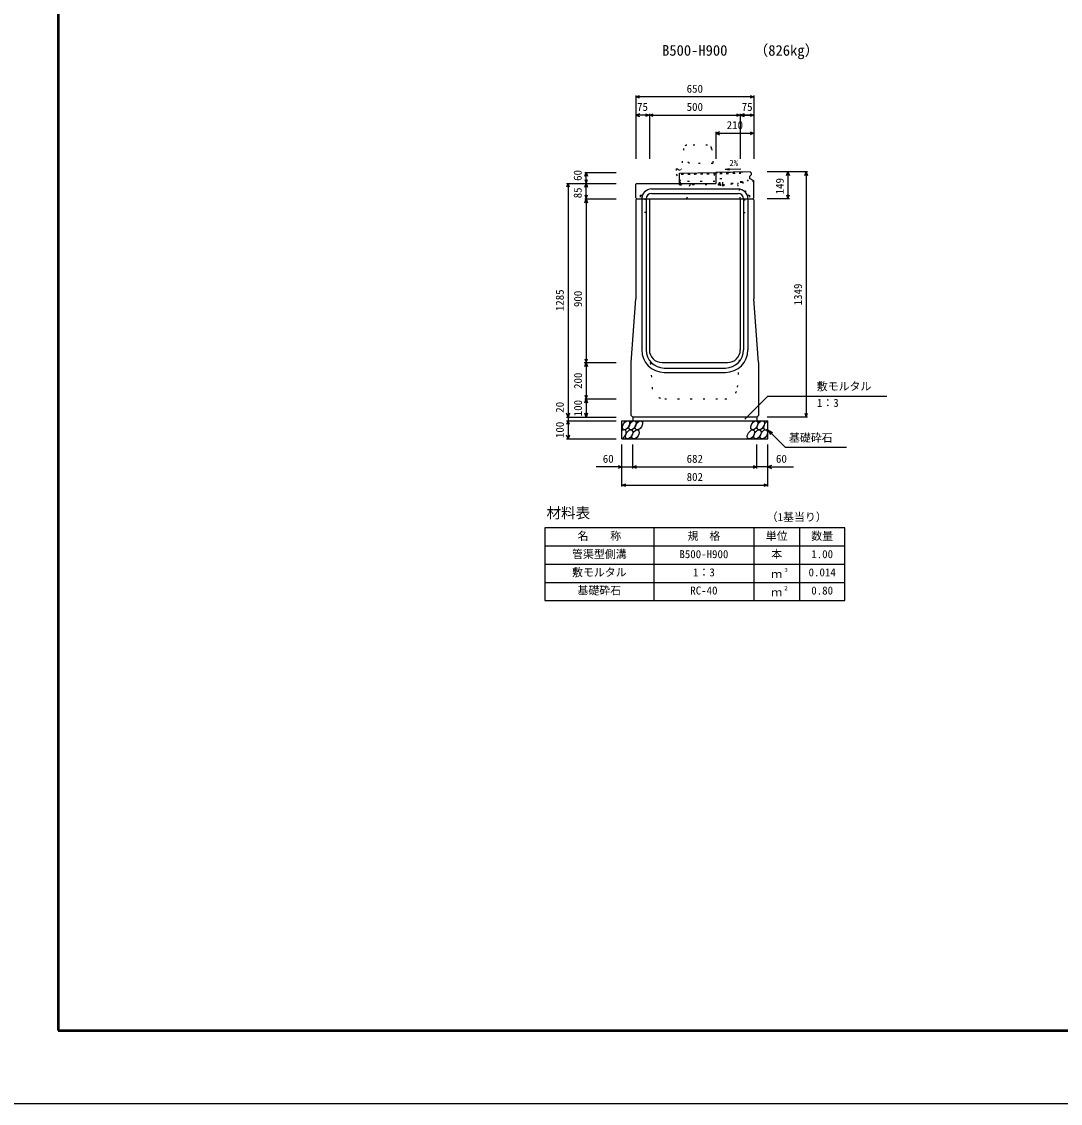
# Model space of a CAD drawing. Units: millimetres, scale not verified. Extents: x -12600 to 12600, y -5940 to 5940.
# Drawn here: x -4000 to 1709, y -5940 to 5 of the extents above; entities that cross this region are included whole.
import ezdxf
from ezdxf.enums import TextEntityAlignment as Align

# ---------------------------------------------------------------- set-up
doc = ezdxf.new("R2010")
doc.units = ezdxf.units.MM
doc.header["$LTSCALE"] = 40
doc.linetypes.add('DOTTED', pattern=[1.75, 0.25, -1.5])
for name, color, linetype, lineweight in [('0-0_DIM', 7, 'Continuous', 25), ('0-1_Defpoints', 5, 'Continuous', 25), ('0-2_HATCH', 6, 'DOTTED', 25), ('0-3_HYO', 3, 'Continuous', 25), ('0-4_HYO2', 4, 'Continuous', 25), ('0-5_OUTLINE', 3, 'Continuous', 25), ('0-6_OUTLINE2', 4, 'DOTTED', 25), ('0-7_TXT', 7, 'Continuous', 25), ('0-8_WAKU', 3, 'Continuous', 25)]:
    doc.layers.add(name, color=color, linetype=linetype, lineweight=lineweight)
doc.styles.add('ＭＳ ゴシック', font='')
doc.styles.get('ＭＳ ゴシック').set_extended_font_data('MS Gothic')

msp = doc.modelspace()

# ---------------------------------------------------------------- linework, layer by layer
at = {"layer": '0-0_DIM'}
for p, q in [((-625, -401.04), (-625, -748.54)), ((25, -408.54), (-625, -408.54)), ((25, -401.04), (25, -748.54)), ((-550, -508.54), (-625, -508.54)), ((-550, -501.04), (-550, -748.54)), ((-550, -508.54), (-50, -508.54)), ((-50, -501.04), (-50, -748.54)), ((25, -508.54), (-50, -508.54)), ((-30, -508.54), (25, -508.54)), ((-185, -601.04), (-185, -748.54)), ((-185, -608.54), (25, -608.54)), ((-904.5, -823.54), (-732, -823.54)), ((-897, -883.54), (-897, -823.54)), ((319.5, -819.54), (97, -819.54)), ((212, -819.54), (212, -968.54)), ((312, -819.54), (312, -2168.54)), ((-1004.5, -883.54), (-732, -883.54)), ((-997, -883.54), (-997, -2168.54)), ((-897, -968.54), (-897, -883.54)), ((-904.5, -968.54), (-732, -968.54)), ((219.5, -968.54), (97, -968.54)), ((-907.75, -1868.54), (-735.25, -1868.54)), ((-904.5, -1868.54), (-732, -1868.54)), ((-904.5, -2068.54), (-732, -2068.54)), ((-897, -2068.54), (-897, -2168.54)), ((-25.23, -2179.35), (101, -2053.11)), ((101, -2053.11), (755.81, -2053.11)), ((-1004.5, -2168.54), (-732, -2168.54)), ((-1004.5, -2188.54), (-732, -2188.54)), ((-997, -2168.54), (-997, -2188.54)), ((-997, -2188.54), (-997, -2288.54)), ((319.5, -2168.54), (97, -2168.54)), ((101, -2238.54), (196.76, -2334.29)), ((101, -2238.54), (126.98, -2253.54)), ((101, -2238.54), (116, -2264.52)), ((-1004.5, -2288.54), (-732, -2288.54)), ((-701, -2549.9), (-701, -2318.54)), ((-641, -2449.9), (-641, -2318.54)), ((41, -2449.9), (41, -2318.54)), ((101, -2549.9), (101, -2318.54)), ((196.76, -2334.29), (534.31, -2334.29)), ((-701, -2442.4), (-842.79, -2442.4)), ((-701, -2442.4), (-641, -2442.4)), ((-641, -2442.4), (41, -2442.4)), ((101, -2442.4), (41, -2442.4)), ((101, -2442.4), (242.79, -2442.4)), ((-701, -2542.4), (101, -2542.4))]:
    msp.add_line(p, q, dxfattribs=at)
for points in [[(-603.86, -416.23), (-625, -408.54), (-603.86, -400.84)], [(3.86, -400.84), (25, -408.54), (3.86, -416.23)], [(-603.86, -500.84), (-625, -508.54), (-603.86, -516.23)], [(-571.14, -500.84), (-550, -508.54), (-571.14, -516.23)], [(-528.86, -516.23), (-550, -508.54), (-528.86, -500.84)], [(-71.14, -500.84), (-50, -508.54), (-71.14, -516.23)], [(-28.86, -500.84), (-50, -508.54), (-28.86, -516.23)], [(3.86, -500.84), (25, -508.54), (3.86, -516.23)], [(-163.86, -600.84), (-185, -608.54), (-163.86, -616.23)], [(3.86, -600.84), (25, -608.54), (3.86, -616.23)], [(-904.7, -844.68), (-897, -823.54), (-889.3, -844.68)], [(204.3, -840.68), (212, -819.54), (219.7, -840.68)], [(304.3, -840.68), (312, -819.54), (319.7, -840.68)], [(-989.3, -904.68), (-997, -883.54), (-1004.7, -904.68)], [(-904.7, -862.39), (-897, -883.54), (-889.3, -862.39)], [(-904.7, -904.68), (-897, -883.54), (-889.3, -904.68)], [(-904.7, -947.39), (-897, -968.54), (-889.3, -947.39)], [(204.3, -947.39), (212, -968.54), (219.7, -947.39)], [(-904.7, -989.68), (-897, -968.54), (-889.3, -989.68)], [(-897, -968.54), (-897, -1868.54), (-897, -2068.54)], [(-904.7, -1847.39), (-897, -1868.54), (-889.3, -1847.39)], [(-904.7, -1889.68), (-897, -1868.54), (-889.3, -1889.68)], [(-904.7, -2047.39), (-897, -2068.54), (-889.3, -2047.39)], [(-904.7, -2089.68), (-897, -2068.54), (-889.3, -2089.68)], [(-989.3, -2147.39), (-997, -2168.54), (-1004.7, -2147.39)], [(-989.3, -2209.68), (-997, -2188.54), (-1004.7, -2209.68)], [(-889.3, -2147.39), (-897, -2168.54), (-904.7, -2147.39)], [(304.3, -2147.39), (312, -2168.54), (319.7, -2147.39)], [(-989.3, -2267.39), (-997, -2288.54), (-1004.7, -2267.39)], [(-722.14, -2434.71), (-701, -2442.4), (-722.14, -2450.1)], [(-619.86, -2450.1), (-641, -2442.4), (-619.86, -2434.71)], [(19.86, -2434.71), (41, -2442.4), (19.86, -2450.1)], [(122.14, -2434.71), (101, -2442.4), (122.14, -2450.1)], [(-679.86, -2550.1), (-701, -2542.4), (-679.86, -2534.71)], [(79.86, -2534.71), (101, -2542.4), (79.86, -2550.1)]]:
    msp.add_lwpolyline(points, dxfattribs=at)
at = {"layer": '0-1_Defpoints'}
msp.add_lwpolyline([(-4200, -5940), (12600, -5940), (12600, 5940), (-4200, 5940)], close=True, dxfattribs=at)
at = {"layer": '0-2_HATCH', "linetype": 'Continuous'}
for p, q in [((-385, -827.35), (-185, -823.54)), ((-383.77, -891.84), (-385, -827.35))]:
    msp.add_line(p, q, dxfattribs=at)
at = {"layer": '0-2_HATCH'}
for p, q in [((-379.36, -887.25), (-380.5, -827.26)), ((-372.7, -827.11), (-371.56, -887.1)), ((-369.2, -827.04), (-368.06, -887.03)), ((-365.7, -826.98), (-364.56, -886.97)), ((-337.41, -826.44), (-336.26, -886.43)), ((-333.91, -826.37), (-332.76, -886.36)), ((-330.41, -826.31), (-329.26, -886.29)), ((-302.11, -825.77), (-300.97, -885.76)), ((-298.61, -825.7), (-297.47, -885.69)), ((-295.11, -825.63), (-293.97, -885.62)), ((-266.82, -825.1), (-265.68, -885.08)), ((-263.32, -825.03), (-262.18, -885.02)), ((-259.82, -824.96), (-258.68, -884.95)), ((-231.53, -824.42), (-230.38, -884.41)), ((-228.03, -824.36), (-226.88, -884.34)), ((-224.53, -824.29), (-223.38, -884.28)), ((-195.83, -823.74), (-194.69, -883.73)), ((-192.73, -823.68), (-191.59, -883.67)), ((-188.83, -823.61), (-187.69, -883.6)), ((-185, -823.54), (-36.06, -820.7)), ((-160.94, -823.08), (-159.8, -883.07)), ((-157.44, -823.01), (-156.21, -887.5)), ((-153.94, -822.95), (-152.8, -882.93)), ((-125.64, -822.41), (-124.5, -882.4)), ((-122.15, -822.34), (-121, -882.33)), ((-118.65, -822.27), (-117.5, -882.26)), ((-89.95, -821.73), (-88.81, -881.72)), ((-86.85, -821.67), (-85.62, -886.16)), ((-82.95, -821.59), (-81.81, -881.58)), ((-55.06, -821.06), (-53.91, -881.05)), ((-51.56, -821), (-50.42, -880.98)), ((-46.92, -880.92), (-48.06, -820.93)), ((-39.42, -880.77), (-40.56, -820.79)), ((-34.83, -885.19), (-36.06, -820.7)), ((-383.77, -891.84), (-34.83, -885.19)), ((-379.36, -887.25), (-39.42, -880.77)), ((-323.04, -886.18), (-322.95, -890.68)), ((-167.68, -887.72), (-139.99, -887.19)), ((-167.68, -887.72), (-167.49, -897.72)), ((-162.38, -857.61), (-146.39, -857.31)), ((-161.81, -887.61), (-162.38, -857.61)), ((-159.3, -887.56), (-159.11, -897.56)), ((-148.33, -887.35), (-148.14, -897.35)), ((-145.82, -887.3), (-146.39, -857.31)), ((-139.99, -887.19), (-139.8, -897.19)), ((-64.41, -881.25), (-64.33, -885.75)), ((-139.8, -897.19), (-167.49, -897.72))]:
    msp.add_line(p, q, dxfattribs=at)
at = {"layer": '0-2_HATCH', "linetype": 'Continuous'}
for centre in [(-678.11, -2213.54), (-642.63, -2213.54), (-607.16, -2213.54), (27.05, -2213.54), (62.52, -2213.54), (-661.23, -2263.54), (-625.75, -2263.54), (8.45, -2263.54), (43.93, -2263.54), (79.41, -2263.54)]:
    msp.add_ellipse(centre, major_axis=(14.54, 23.54), ratio=0.5792, dxfattribs=at)
for centre, start_param, end_param in [((98, -2213.54), 0.6666252, 4.1103269), ((-696.7, -2263.54), 3.7419964, 7.318141)]:
    msp.add_ellipse(centre, major_axis=(14.54, 23.54), ratio=0.5792, start_param=start_param, end_param=end_param, dxfattribs=at)
at = {"layer": '0-3_HYO'}
for p, q in [((-525, -2776.64), (-525, -3176.64)), ((25, -2776.64), (25, -3176.64)), ((275, -2776.64), (275, -3176.64)), ((-1125, -2876.64), (525, -2876.64))]:
    msp.add_line(p, q, dxfattribs=at)
msp.add_lwpolyline([(-1125, -3176.64), (525, -3176.64), (525, -2776.64), (-1125, -2776.64)], close=True, dxfattribs=at)
at = {"layer": '0-4_HYO2'}
for p, q in [((-1125, -2976.64), (525, -2976.64)), ((-1125, -3076.64), (525, -3076.64))]:
    msp.add_line(p, q, dxfattribs=at)
at = {"layer": '0-5_OUTLINE', "linetype": 'DOTTED'}
for p, q in [((-361.81, -691.59), (-373, -803.54)), ((-229.54, -673.59), (-343.34, -673.59)), ((-208.2, -691.55), (-190, -873.54)), ((-403, -803.54), (-403, -833.54)), ((-403, -803.54), (-395, -803.54)), ((-395, -803.54), (-385, -813.54)), ((-403, -833.54), (-380, -873.54)), ((-190, -873.54), (-380, -873.54))]:
    msp.add_line(p, q, dxfattribs=at)
at = {"layer": '0-5_OUTLINE'}
for p, q in [((4, -819.94), (-185, -823.54)), ((-185, -823.54), (-185, -883.54)), ((-625, -888.54), (-620, -883.54)), ((-625, -962.54), (-625, -888.54)), ((-620, -883.54), (-185, -883.54)), ((0, -846.54), (9, -836.54)), ((0, -846.54), (0, -856.54)), ((25, -869.54), (0, -856.54)), ((-625, -962.54), (-619, -968.54)), ((-625, -974.54), (-619, -968.54)), ((-625, -974.54), (-625, -1518.54)), ((-619, -968.54), (19, -968.54)), ((-550, -968.54), (-550, -1798.54)), ((-50, -968.54), (-50, -1798.54)), ((19, -968.54), (25, -974.54)), ((25, -974.54), (25, -1518.54)), ((-650, -1868.54), (-625, -1518.54)), ((50, -1868.54), (25, -1518.54)), ((-650, -2159.54), (-650, -1868.54)), ((-480, -1868.54), (-120, -1868.54)), ((50, -1868.54), (50, -2159.54)), ((-701, -2188.54), (101, -2188.54)), ((-701, -2288.54), (-701, -2188.54)), ((-650, -2159.54), (-641, -2168.54)), ((41, -2168.54), (-641, -2168.54)), ((-641, -2168.54), (-641, -2188.54)), ((41, -2168.54), (50, -2159.54)), ((41, -2168.54), (41, -2188.54)), ((101, -2288.54), (101, -2188.54)), ((-701, -2288.54), (101, -2288.54))]:
    msp.add_line(p, q, dxfattribs=at)
at = {"layer": '0-5_OUTLINE', "linetype": 'DOTTED'}
msp.add_lwpolyline([(-385, -813.54), (-375, -803.54), (-373, -803.54)], dxfattribs=at)
at = {"layer": '0-5_OUTLINE'}
for points in [[(4, -819.94), (9, -824.84), (9, -836.54)], [(19, -968.54), (25, -962.54), (25, -869.54)]]:
    msp.add_lwpolyline(points, dxfattribs=at)
at = {"layer": '0-5_OUTLINE', "linetype": 'DOTTED'}
for centre, start, end in [((-341.9, -693.54), 94.13229, 174.40835), ((-228.1, -693.54), 4.08463, 93.6009)]:
    msp.add_arc(centre, 20, start, end, dxfattribs=at)
at = {"layer": '0-5_OUTLINE'}
for centre, start, end in [((-480, -1798.54), 180, 270), ((-120, -1798.54), 270, 0)]:
    msp.add_arc(centre, 70, start, end, dxfattribs=at)
at = {"layer": '0-6_OUTLINE2'}
for p, q in [((-380, -873.54), (-373, -803.54)), ((-328.3, -890.78), (-345, -968.54)), ((-50, -968.54), (-64.33, -885.75)), ((-57.87, -923.06), (1.41, -857.27)), ((23.39, -868.7), (-50.5, -965.63)), ((-601, -948.54), (-589, -948.54)), ((-601, -948.54), (-601, -973.54)), ((-589, -948.54), (-589, -973.54)), ((-11, -948.54), (1, -948.54)), ((-11, -948.54), (-11, -973.54)), ((1, -948.54), (1, -973.54)), ((-567, -973.04), (-623.5, -973.04)), ((-567, -973.04), (-567, -1043.04)), ((-33, -973.54), (24, -973.54)), ((-567, -1043.04), (-625, -1043.04)), ((-550, -1798.54), (-534.8, -2003.71)), ((-65.2, -2003.71), (-50, -1798.54)), ((-464.99, -2068.54), (-135.01, -2068.54))]:
    msp.add_line(p, q, dxfattribs=at)
at = {"layer": '0-6_OUTLINE2', "linetype": 'Continuous'}
for p, q in [((-538, -914.54), (-62, -914.54)), ((-538, -938.54), (-62, -938.54)), ((-592, -968.54), (-592, -1798.54)), ((-568, -968.54), (-568, -1798.54)), ((-32, -968.54), (-32, -1798.54)), ((-8, -968.54), (-8, -1798.54)), ((-468, -1898.54), (-132, -1898.54)), ((-468, -1922.54), (-132, -1922.54))]:
    msp.add_line(p, q, dxfattribs=at)
at = {"layer": '0-6_OUTLINE2'}
for points in [[(-200, -773.54), (-330, -773.54), (-367, -743.54)], [(-33, -973.54), (-33, -1043.54), (25, -1043.54)]]:
    msp.add_lwpolyline(points, dxfattribs=at)
at = {"layer": '0-6_OUTLINE2', "linetype": 'Continuous'}
for centre, radius, start, end in [((-538, -968.54), 54, 90, 180), ((-538, -968.54), 30, 90, 180), ((-62, -968.54), 54, 0, 90), ((-62, -968.54), 30, 0, 90), ((-468, -1798.54), 124, 180, 270), ((-468, -1798.54), 100, 180, 270), ((-132, -1798.54), 100, 270, 0), ((-132, -1798.54), 124, 270, 0)]:
    msp.add_arc(centre, radius, start, end, dxfattribs=at)
at = {"layer": '0-6_OUTLINE2'}
for centre, start, end in [((-464.99, -1998.54), 184.23639, 270), ((-135.01, -1998.54), 270, 355.76361)]:
    msp.add_arc(centre, 70, start, end, dxfattribs=at)
at = {"layer": '0-7_TXT'}
for q in [(-110.22, -801.12), (-47.94, -804.1), (-110.07, -809.46)]:
    msp.add_line((-133.78, -805.74), q, dxfattribs=at)
at = {"layer": '0-8_WAKU', "lineweight": 50}
msp.add_lwpolyline([(-3800, -5540), (12200, -5540), (12200, 5540), (-3800, 5540)], close=True, dxfattribs=at)

# ---------------------------------------------------------------- texts
at = {"layer": '0-0_DIM', "style": 'ＭＳ ゴシック'}
for s, p in [('650', (-345, -398.54)), ('75', (-617.5, -498.54)), ('500', (-345, -498.54)), ('75', (-42.5, -498.54)), ('210', (-125, -598.54)), ('敷モルタル', (369.94, -2034.38)), ('1：3', (370.94, -2125.07)), ('基礎砕石', (217.32, -2317.12)), ('60', (-806, -2432.4)), ('682', (-345, -2432.4)), ('60', (146, -2432.4)), ('802', (-345, -2532.4))]:
    msp.add_text(s, height=43.99, dxfattribs=at).set_placement(p, align=Align.BOTTOM_LEFT)
for s, p in [('60', (-908.84, -869.92)), ('149', (202, -944.04)), ('85', (-908.84, -965.68)), ('1285', (-1007, -1586.04)), ('900', (-907, -1563.54)), ('1349', (302, -1554.04)), ('200', (-907, -2013.54)), ('100', (-907, -2163.54)), ('20', (-1007, -2144.22)), ('100', (-1007, -2283.54))]:
    msp.add_text(s, height=43.99, rotation=90, dxfattribs=at).set_placement(p, align=Align.BOTTOM_LEFT)
at = {"layer": '0-7_TXT', "style": 'ＭＳ ゴシック'}
for s, height, p in [('（826kg）', 58.65, (23.7, -199.56)), ('B500-H900', 58.65, (-480, -199.56)), ('2%', 35.19, (-110.05, -799.49)), ('材料表', 58.65, (-1115, -2741.64)), ('（1基当り）', 43.99, (95, -2752.64)), ('名\u3000\u3000称', 43.99, (-945, -2856.64)), ('規\u3000格', 43.99, (-340, -2856.64)), ('単位', 43.99, (90, -2856.64)), ('数量', 43.99, (340, -2856.64)), ('管渠型側溝', 43.99, (-975, -2956.64)), ('B500-H900', 43.99, (-385, -2956.64)), ('本', 43.99, (120, -2956.64)), ('1.00', 43.99, (340, -2956.64)), ('敷モルタル', 43.99, (-975, -3056.64)), ('1：3', 43.99, (-310, -3056.64)), ('ｍ', 43.99, (120, -3066.64)), ('３', 21.99, (185.54, -3026.27)), ('0.014', 43.99, (325, -3056.64)), ('基礎砕石', 43.99, (-945, -3156.64)), ('RC-40', 43.99, (-325, -3156.64)), ('ｍ', 43.99, (120, -3166.64)), ('２', 21.99, (185.54, -3126.27)), ('0.80', 43.99, (340, -3156.64))]:
    msp.add_text(s, height=height, dxfattribs=at).set_placement(p, align=Align.BOTTOM_LEFT)

doc.saveas('drawing.dxf')
